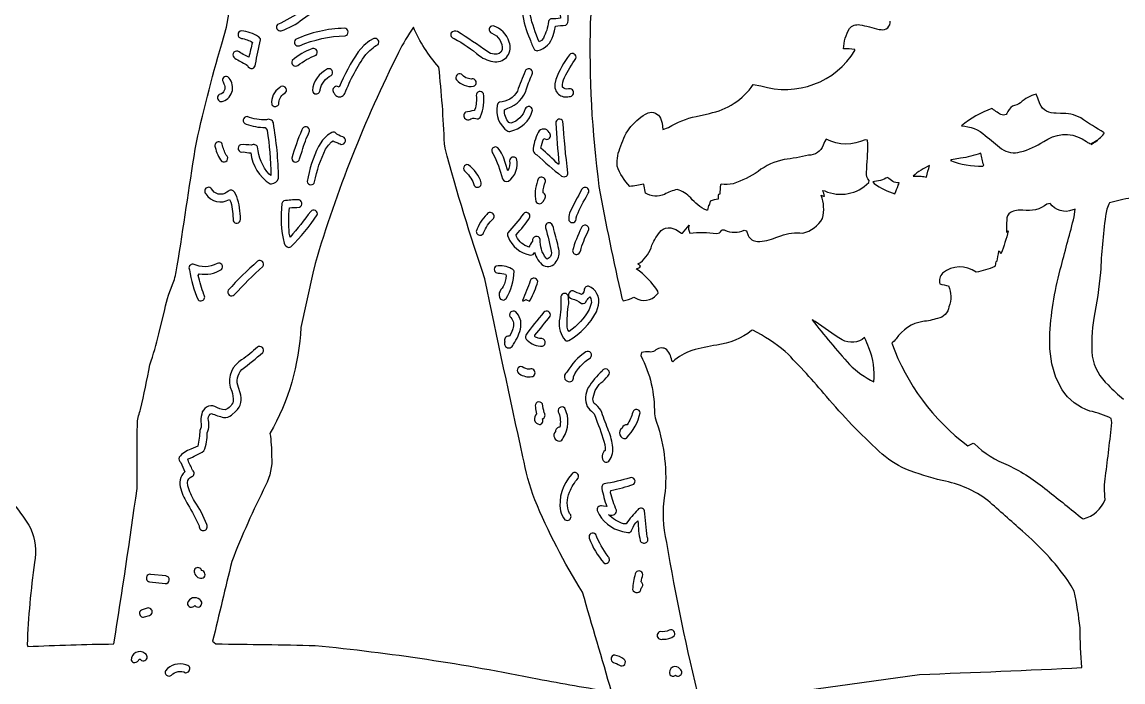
# Model space of a CAD drawing. Extents: x 1.4 to 96.1, y 1 to 80.1.
# Drawn here: x 36.22 to 45.3, y 11.68 to 17.13 of the extents above; entities that cross this region are included whole.
import ezdxf

# ---------------------------------------------------------------- set-up
doc = ezdxf.new("R2010")
doc.units = 0
doc.linetypes.add('0', pattern=[0])
doc.layers.add('1', color=7, linetype='0')

msp = doc.modelspace()

# ---------------------------------------------------------------- linework, layer by layer
at = {"layer": '1'}
msp.add_line((37.896576, 16.034882), (37.896648, 16.034851), dxfattribs=at)
for points in [[(40.963444, 18.244326, 0.003592), (40.904228, 17.126038, 0.039463), (40.976086, 15.772631, 0.012463), (41.165234, 14.851086), (41.174816, 14.830353, 0.074817), (41.262924, 14.859253), (41.27562, 14.854676, 0.373946), (41.451244, 14.880524), (41.464417, 14.893738), (41.462364, 14.909409, 0.085558), (41.283211, 15.094879, 0.189799), (41.31955, 15.11731, 0.006557), (41.295288, 15.135773), (41.318642, 15.145508, 0.150943), (41.411869, 15.28949, -0.074311), (41.488113, 15.409683, -0.224244), (41.567997, 15.432297), (41.609058, 15.41861), (41.657211, 15.389038), (41.665752, 15.389771, -0.025627), (41.718342, 15.454071, 0.17502), (41.724068, 15.387909, -0.073538), (41.946415, 15.385362, 0.278899), (41.986168, 15.410398, -0.37214), (42.013905, 15.412887, 0.218931), (42.174332, 15.413986), (42.191811, 15.408966), (42.205391, 15.369446, 0.281301), (42.281746, 15.320251, 0.091551), (42.434223, 15.351959), (42.475601, 15.365738, -0.136788), (42.655849, 15.388062, 0.200284), (42.818756, 15.510468, 0.155129), (42.808346, 15.701904, 0.06635), (42.834805, 15.693436, 0.023918), (42.822205, 15.742081), (42.83707, 15.737793, 0.315637), (43.201626, 15.807022), (43.203857, 15.822418, -0.222593), (43.180874, 15.89119, 0.018325), (43.193359, 16.126633), (43.189804, 16.156906), (43.171818, 16.160341, -0.233071), (42.850231, 16.163361), (42.835564, 16.143295), (42.823738, 16.114914, -0.321701), (42.70359, 16.03125, -0.026656), (42.502659, 15.996536, 0.115654), (42.287643, 15.897873, -0.074713), (42.083195, 15.797058, -0.08523), (41.983833, 15.792404), (41.978924, 15.787506, 0.027882), (41.972195, 15.710892), (41.960262, 15.708359, 0.023259), (41.958584, 15.669327, 0.025259), (41.892136, 15.653763), (41.884106, 15.617432), (41.879829, 15.619034), (41.879398, 15.618271), (41.870525, 15.577805), (41.862118, 15.578445, -0.123624), (41.732273, 15.68071, 0.137224), (41.620296, 15.748199, 0.092131), (41.51532, 15.708312, -0.233822), (41.359081, 15.718353), (41.345383, 15.791397), (41.342136, 15.793289, -0.021015), (41.231068, 15.773193, -0.107887), (41.126469, 15.942535, -0.133703), (41.15744, 16.108154, -0.214364), (41.381092, 16.38176, -0.385033), (41.48391, 16.337204), (41.497021, 16.29744), (41.503819, 16.244064), (41.549675, 16.260971, -0.083771), (41.777172, 16.352203), (41.886108, 16.377609, 0.196775), (42.247162, 16.614426), (42.310421, 16.605911, 0.345951), (43.086414, 16.897537), (43.084911, 16.904465, 0.030306), (42.99176, 16.910522, -0.114363), (43.041927, 17.077469, -0.265053), (43.12561, 17.108765, -0.019415), (43.285122, 17.070724), (43.301987, 17.069584, 0.515491), (43.377472, 17.138378, 0.009783)], [(36.150761, 13.149399, -0.04585), (36.288708, 12.952454, -0.145921), (36.322411, 12.671371, 0.02621), (36.261162, 11.99344), (36.265133, 11.976686, -0.009814), (36.975784, 11.997726, 0.004386), (37.167057, 13.280548), (37.169067, 13.310892, -0.006183), (37.1698, 13.82666, -0.066069), (37.196579, 13.934052, 0.0084), (37.272877, 14.302383, 0.027974), (37.346382, 14.557526), (37.395626, 14.758911, -0.054166), (37.470825, 14.991837, 0.026457), (37.498299, 15.11815, 0.002824), (37.645515, 16.082809, -0.019477), (37.865036, 16.95009), (37.90406, 17.090195), (38.010006, 17.675568)], [(45.364006, 15.679153, 0.02145), (45.185432, 15.640106, 0.091831), (45.153515, 15.530212, 0.025808), (45.111633, 15.064651, -0.024944), (45.055412, 14.687515, 0.058969), (45.042469, 14.373962, 0.16575), (45.174168, 14.135483, 0.021056), (45.301109, 14.017944)], [(41.814964, 11.496155), (43.620071, 11.745953, 0.002543), (44.958767, 11.802887, -0.023382), (44.942745, 12.130478, 0.030773), (44.893806, 12.432831), (44.869652, 12.477142), (44.842457, 12.520996, 0.061313), (44.467987, 12.928304, 0.001551), (44.183697, 13.182007, 0.111062), (43.806831, 13.346756, -0.027538), (43.505379, 13.441147, -0.086092), (43.287155, 13.587524, -0.031862), (42.851189, 14.041504, 0.021012), (42.512608, 14.41156, 0.052786), (42.244644, 14.588547), (42.234653, 14.584579, -0.133693), (41.946697, 14.465164, 0.01721), (41.742764, 14.42131, 0.106881), (41.584919, 14.326859), (41.575508, 14.337402, 0.182579), (41.524693, 14.434784, 0.298182), (41.435814, 14.418221, -0.220079), (41.393112, 14.408795, 0.055486), (41.325443, 14.404068), (41.322315, 14.378143, -0.122088), (41.433147, 13.896362), (41.438171, 13.864395, -0.108407), (41.521671, 13.257143), (41.51614, 13.227464, 0.092261), (41.531719, 12.836666, 0.019498), (41.806667, 11.519548)]]:
    msp.add_lwpolyline(points, format="xyb", dxfattribs=at)
for points in [[(38.354973, 17.059616, 0.093972), (38.532303, 17.155716), (38.612526, 17.213226, -0.104684), (38.755085, 17.288391), (38.768066, 17.288025, 0.956561), (38.77536, 17.350021, 0.15539), (38.669601, 17.323273, 0.049532), (38.523544, 17.2229, -0.048384), (38.326275, 17.11132, 0.773985)], [(40.472816, 16.895599, 0.272605), (40.597099, 17.019073), (40.608139, 17.057983), (40.6166, 17.095886, -0.011226), (40.701927, 17.105793, 0.322849), (40.721756, 17.157593, 0.081784), (40.72015, 17.20932, 0.914891), (40.658638, 17.171688, -0.000372), (40.658176, 17.164032, -0.052739), (40.580051, 17.157715, 0.252398), (40.560116, 17.13559, -0.085221), (40.517456, 16.996994), (40.501431, 16.979218), (40.482723, 16.966492, -0.036982), (40.407932, 17.191147, -0.225867), (40.46611, 17.319153), (40.468151, 17.316711, 1.289379), (40.527798, 17.338837, 0.566731), (40.418705, 17.360519, 0.184132), (40.344406, 17.21022, 0.082992), (40.40617, 16.991287, 0.043062), (40.444782, 16.90181, 0.244137)], [(38.276989, 13.54686, -0.138797), (38.227047, 13.306595, 0.022301), (37.947964, 12.678908, 0.000024), (37.790363, 12.02197), (37.817898, 11.998324, -0.003823), (38.636906, 11.985214, -0.026364), (40.46928, 11.709428, 0.005194), (41.079788, 11.602827, 0.001115), (40.840179, 12.424606, -0.040628), (40.446789, 13.188431, -0.042678), (40.349297, 13.543517, -0.00395), (40.036007, 15.012574, -0.018179), (39.706661, 16.091143), (39.701725, 16.125534, 0.018093), (39.65554, 16.759171, -0.083401), (39.446362, 17.090088, 0.034623), (39.323196, 16.879778, 0.044602), (38.634678, 15.137404), (38.615181, 15.057541), (38.516754, 14.611053, -0.120114), (38.263222, 13.736099, -0.030378)], [(38.506386, 16.935684, -0.093977), (38.88216, 17.017735, 0.894091), (38.876694, 17.07959, 0.104593), (38.473289, 16.986862, 0.797835)], [(40.117851, 16.802855, 0.563474), (40.234692, 16.966141, 0.258597), (40.102127, 17.100187, 0.86565), (40.091789, 17.039215, -0.332508), (40.177486, 16.900757, -0.384457), (40.112469, 16.866241, -0.143945), (40.05608, 16.886932, 0.015826), (39.80938, 17.052538, 0.322247), (39.756886, 17.041801, 0.534205), (39.78175, 16.995285, -0.052928), (39.990009, 16.85257, 0.12842)], [(38.118488, 16.74884, 0.349042), (38.143349, 16.782272, -0.013458), (38.185635, 16.983795, 0.269623), (38.168053, 17.009903, 0.110955), (38.027611, 17.05859, 0.899814), (38.027531, 16.996445, -0.097036), (38.11763, 16.963684, 0.003347), (38.089195, 16.840561, -0.022434), (37.99789, 16.890736, 0.908995), (37.974064, 16.832611, 0.015938), (38.066933, 16.780197), (38.0765, 16.771988, 0.346929)], [(38.867405, 16.525177, 0.164432), (38.880306, 16.541183, -0.061346), (39.052353, 16.862778, -0.078453), (39.154041, 16.945679, 0.743235), (39.119675, 16.99472), (39.084743, 16.976318), (39.035721, 16.936279), (38.991028, 16.884766, 0.057632), (38.834476, 16.592787, 1.033499), (38.793659, 16.543259, 0.521174)], [(38.493282, 16.773361, -0.071567), (38.642845, 16.858017, 0.816357), (38.612923, 16.911499, 0.100623), (38.447044, 16.813234, 0.804213)], [(40.740398, 16.517365, 1.07062), (40.724709, 16.578644, -0.277148), (40.67569, 16.59285, -0.1668), (40.692524, 16.674088, -0.041836), (40.786377, 16.831177, 0.779817), (40.733894, 16.861572, 0.075448), (40.619812, 16.657013), (40.612572, 16.622391, 0.557311), (40.731522, 16.516493), (40.735966, 16.51688)], [(38.6436, 16.537966, 0.432521), (38.676346, 16.574677, -0.228684), (38.768963, 16.690826, 0.867791), (38.737003, 16.743805, 0.259071), (38.612576, 16.565201, 0.377376)], [(39.94112, 16.601423, 1.029028), (39.922142, 16.661011, -0.221483), (39.842014, 16.700394, 0.81582), (39.801949, 16.654068, 0.265003)], [(40.239647, 16.228989, 0.29285), (40.428364, 16.404099, 0.806432), (40.367992, 16.413559, -0.240833), (40.249565, 16.296173), (40.234005, 16.302536, -0.204265), (40.195656, 16.406769), (40.224907, 16.421188, 0.242475), (40.379192, 16.580093, -0.022355), (40.427952, 16.709457, 0.912659), (40.367596, 16.72554, 0.004876), (40.302746, 16.561203, -0.257648), (40.155155, 16.468613, 0.269545), (40.137028, 16.442459, 0.308931), (40.225662, 16.229294), (40.232635, 16.228348)], [(37.852329, 16.536423, 1.032624), (37.875835, 16.476776, 0.56745), (37.914631, 16.679678, 0.7227), (37.876015, 16.638855), (37.883541, 16.62236, -0.374624), (37.864662, 16.538773)], [(38.305546, 16.433807, 0.424415), (38.336864, 16.466446, -0.273653), (38.392368, 16.548553, 0.988244), (38.343281, 16.590424, 0.287942), (38.277138, 16.451965, 0.292959)], [(39.922844, 16.332991, -0.216074), (39.970966, 16.332001, 0.309754), (40.000153, 16.35199, 0.134885), (40.023167, 16.542297, 0.803049), (39.964542, 16.525314, -0.100524), (39.953022, 16.410187), (39.945595, 16.400482, -0.00675), (39.875473, 16.38829, 1.031163), (39.918758, 16.331964), (39.920807, 16.33246)], [(45.100853, 16.168793, 0.020457), (45.138844, 16.207443), (45.142933, 16.21756, -0.018496), (44.948303, 16.339966, 0.134932), (44.782295, 16.377426), (44.746891, 16.378387, -0.315467), (44.611023, 16.456345), (44.595848, 16.502625), (44.580406, 16.535355, 0.132608), (44.452572, 16.465698, -0.099262), (44.38586, 16.437561, 0.130409), (44.34034, 16.376633, -0.299806), (44.301666, 16.364578, -0.096509), (44.220867, 16.415283), (44.216129, 16.416443, 0.101544), (43.965046, 16.273514, -0.177793), (44.161034, 16.194427, -0.016124), (44.295414, 16.083466, 0.219768), (44.449833, 16.059723, 0.088216), (44.643055, 16.146439), (44.677898, 16.165237, -0.297537), (44.997082, 16.143999, 0.08446), (45.033009, 16.125809, 0.000327), (45.081558, 16.154297, 0.013872), (45.034393, 16.12056, 0.06772)], [(38.2743, 15.79689, 0.316038), (38.333599, 15.842163, 0.039649), (38.291016, 16.298454, 0.487571), (38.233753, 16.32436, -0.106618), (38.076267, 16.351671, 0.9271), (38.067238, 16.288483, 0.085458), (38.224251, 16.2603), (38.240051, 16.239502, -0.036276), (38.269966, 15.865784), (38.256344, 15.874542, -0.162705), (38.160793, 16.100357, 0.426198), (38.110542, 16.11438, 0.050945), (38.019184, 16.118912, 0.963492), (38.041878, 16.059509, 0.044683), (38.105057, 16.051498, 0.221906), (38.26366, 15.795504, 0.076657)], [(38.527557, 16.065231, -0.047315), (38.589634, 16.229462, 0.991627), (38.525631, 16.241089, 0.030939), (38.443275, 16.006943, 0.926309), (38.506504, 16.002625, 0.007853)], [(40.707817, 15.858887, 0.261655), (40.719631, 15.887039, -0.016071), (40.679188, 16.310974, 0.840615), (40.61953, 16.295731, 0.003466), (40.645496, 15.964476), (40.641891, 15.956055, 0.011284), (40.497215, 16.089951, -0.074667), (40.521824, 16.171341, 1.054531), (40.564034, 16.219971, 0.630612), (40.475666, 16.220764, 0.11563), (40.433102, 16.066833, 0.242294), (40.462662, 16.035465, 0.014645), (40.667694, 15.858429, 0.207975)], [(38.813251, 16.1371, -0.027969), (38.849766, 16.121735, 0.937717), (38.862854, 16.184158, -0.144264), (38.801323, 16.218185, 0.237463), (38.773182, 16.219803), (38.737122, 16.196854), (38.696922, 16.155716), (38.663017, 16.10434, 0.074917), (38.57029, 15.815353, 0.825223), (38.631531, 15.811325, -0.070823), (38.722183, 16.081497), (38.745029, 16.115723), (38.769176, 16.14209), (38.784271, 16.150604, 0.060583)], [(37.869522, 16.123047, 1.005481), (37.811512, 16.097412, 0.110966), (37.865868, 15.980774, 0.949797), (37.903038, 16.03244, -0.074774)], [(40.228943, 15.816605, 0.312718), (40.29586, 16.003784, 0.715603), (40.239178, 15.986969, -0.143775), (40.224186, 15.902771), (40.20565, 15.963501, 0.11024), (40.141911, 16.093506, 0.957859), (40.101086, 16.04567, -0.065327), (40.179417, 15.837192, 0.409774)], [(43.957577, 16.006729), (43.883118, 15.993851), (43.873886, 15.987671, 0.097613), (44.140408, 15.941696), (44.148354, 15.949064, -0.003028), (44.123478, 16.048508, -0.048748)], [(39.982708, 15.768005, 0.394146), (40.005276, 15.804184, 0.1706), (39.898277, 15.953353, 0.890222), (39.875488, 15.894699, -0.132255), (39.947464, 15.782669, 0.341096)], [(43.632309, 15.857712, -0.0483), (43.676861, 15.851532, -0.028079), (43.702263, 15.947311, 0.073173), (43.566818, 15.859924, 0.003029)], [(40.487736, 15.630997, 0.33753), (40.522766, 15.667084, 0.536071), (40.515392, 15.72261, -0.088684), (40.533691, 15.814362, 1.051924), (40.470306, 15.819504, 0.138167), (40.455124, 15.650894, 0.291179)], [(43.442768, 15.783783), (43.447849, 15.794144), (43.449947, 15.802689, -0.215327), (43.357082, 15.849411, -0.107823), (43.232937, 15.812302), (43.245533, 15.797485, 0.09231), (43.416462, 15.713776, 0.010459)], [(38.018925, 15.500977), (38.019695, 15.500931, 0.085025), (37.989075, 15.692551), (37.96949, 15.726517, 0.458178), (37.921642, 15.736282), (37.906483, 15.726303, -0.471678), (37.780926, 15.755602, 1.041694), (37.733875, 15.713211, 0.406817), (37.928825, 15.667267), (37.941036, 15.644852, -0.058115), (37.958988, 15.491516, 0.863133)], [(40.882637, 15.707703), (40.888062, 15.71811, 1.029412), (40.834949, 15.751419, 0.016531), (40.733971, 15.5569, 0.107871), (40.728054, 15.493211, 0.883138), (40.788513, 15.514923), (40.793503, 15.534164, -0.028181)], [(38.435852, 15.276917, 0.04804), (38.652401, 15.538574, 0.812052), (38.598854, 15.56868, -0.02123), (38.429054, 15.356644), (38.422401, 15.38858, -0.047066), (38.423172, 15.598175, -0.019901), (38.50613, 15.602048, 0.879785), (38.491722, 15.66362, 0.0397), (38.37796, 15.655655, 0.239282), (38.362225, 15.632172, 0.092514), (38.379868, 15.304757, 0.220334), (38.415279, 15.270218, 0.17863)], [(43.645306, 14.659546, 0.210314), (43.426731, 14.516876, -0.017877), (43.390862, 14.479553, 0.146055), (44.01741, 13.632797, -0.008201), (44.061981, 13.654373), (44.071545, 13.649872, 0.098418), (44.349377, 13.473587, -0.06259), (44.671463, 13.266036, -0.003887), (44.96302, 13.032514), (44.971291, 13.031403, 0.23883), (45.15044, 13.189606, -0.069058), (45.152584, 13.384293, 0.003663), (45.205925, 13.824768), (45.200169, 13.859009, 0.063538), (45.023582, 13.9207, -0.167601), (44.794807, 14.095184), (44.742188, 14.196945), (44.709305, 14.310226), (44.693695, 14.433075), (44.692894, 14.563522, -0.049732), (44.788582, 15.12163, -0.002738), (44.895256, 15.523109), (44.902958, 15.586975), (44.882664, 15.580231, -0.343571), (44.695251, 15.633362), (44.670261, 15.629272, -0.215799), (44.472206, 15.578201, 0.127707), (44.368301, 15.560074, 0.252668), (44.338921, 15.497055, 0.038768), (44.336975, 15.397476, -0.076185), (44.350605, 15.407425, -0.031666), (44.290432, 15.218292, 0.290082), (44.269497, 15.238678, -0.022286), (44.254631, 15.153259), (44.248478, 15.15094, -0.008386), (44.241051, 15.112259, -0.049144), (44.084866, 15.066651, 0.341835), (43.809227, 15.059148, 0.235398), (43.785431, 14.969467, 0.004136), (43.858856, 14.953293, -0.195414), (43.861824, 14.781311, -0.332714), (43.768005, 14.685272, -0.054216)], [(39.995724, 15.371109, 0.302042), (40.024509, 15.390198, -0.114239), (40.105099, 15.508408, 1.053698), (40.051487, 15.543259, 0.119831), (39.964489, 15.403442, 0.424516)], [(40.602936, 15.417908, 0.269077), (40.574112, 15.474134, 0.6046), (40.536079, 15.432343, -0.018299), (40.585621, 15.227432, -0.273366), (40.54974, 15.174683), (40.539265, 15.181534, -0.175389), (40.492012, 15.337372, 0.983664), (40.428078, 15.32309, -0.017092), (40.396442, 15.274246, -0.20189), (40.295494, 15.359818), (40.293999, 15.376205, 0.04176), (40.406494, 15.52037, 0.757676), (40.353668, 15.549194, -0.026369), (40.223755, 15.39064, 0.260746), (40.225952, 15.358337, 0.262265), (40.412128, 15.20717, 0.303509), (40.444717, 15.23053, 0.167259), (40.51767, 15.120514, 0.398505), (40.623161, 15.153946, 0.231053), (40.645123, 15.256317, 0.019524)], [(40.800774, 15.214569, 0.299035), (40.829121, 15.263184, -0.038644), (40.892723, 15.417679, 0.957212), (40.830086, 15.430573, 0.050688), (40.758331, 15.244125, 0.50016)], [(37.968861, 14.880692, -0.022028), (38.204746, 15.11415, 0.83748), (38.160465, 15.15686, 0.028676), (37.919205, 14.917831, 0.881345)], [(37.7043, 14.83165, 0.484689), (37.718002, 14.882294, -0.029901), (37.671741, 15.039337), (37.679729, 15.053192, 0.182321), (37.862423, 15.08821, 0.857762), (37.826866, 15.138703, -0.253255), (37.630943, 15.134032, 0.579687), (37.59903, 15.085007, 0.060648), (37.670082, 14.839325, 0.306677)], [(40.144211, 15.05864, -0.098258), (40.206333, 15.049088), (40.211895, 15.038788, -0.071583), (40.187008, 14.947235, 0.080189), (40.153046, 14.895142), (40.151707, 14.877319), (40.155106, 14.858504, 0.608121), (40.209816, 14.849213, 0.13615), (40.275818, 15.074478, 0.228072), (40.255478, 15.095352, 0.170242), (40.128426, 15.117206, 0.781187)], [(40.409576, 14.836594, 0.062392), (40.47052, 14.988754, 0.811685), (40.40974, 14.995529, 0.000759), (40.345852, 14.832488, 0.054283), (40.347996, 14.827713), (40.376587, 14.840164), (40.378021, 14.839569), (40.404106, 14.826233)], [(40.727367, 14.502228, 0.140111), (40.954666, 14.738632), (40.972965, 14.79567, 0.363605), (40.889294, 14.952347, 0.452112), (40.853642, 14.912521, -0.173592), (40.832737, 14.88237, -0.01252), (40.761944, 14.912342, 0.988864), (40.752266, 14.847931, -0.098527), (40.832077, 14.807908, 0.407676), (40.873875, 14.832458, -0.009306), (40.901859, 14.864426, -0.212669), (40.910034, 14.799255), (40.895359, 14.758896, -0.116285), (40.730022, 14.577225), (40.718269, 14.590805), (40.713463, 14.611832, -0.043173), (40.726158, 14.806396, 0.056117), (40.720982, 14.874575, 0.858769), (40.662029, 14.855911, -0.056633), (40.6479, 14.666199, 0.198342), (40.696911, 14.504411, 0.260926)], [(40.270004, 14.471237, 0.106295), (40.332371, 14.616333), (40.331032, 14.664078), (40.312435, 14.711395), (40.290493, 14.738828, 0.977176), (40.249237, 14.691742, -0.286455), (40.264847, 14.598099), (40.25388, 14.569931), (40.238251, 14.539536), (40.231552, 14.537661, 0.581465), (40.199673, 14.493058, 1.119058)], [(40.47554, 14.521759, -0.070257), (40.446449, 14.535034), (40.447685, 14.546067, 0.001787), (40.574318, 14.703918, 0.838723), (40.521305, 14.735229, 0.021802), (40.372448, 14.546616, 0.372415), (40.383663, 14.505295, 0.206261), (40.51033, 14.45549, 0.990055), (40.493179, 14.518036, -0.031124)], [(43.201401, 14.441223, 0.017584), (43.165794, 14.527144, -0.315858), (42.981281, 14.507965, -0.020922), (42.75985, 14.659802, 0.016014), (42.734463, 14.672182, 0.017058), (43.041855, 14.304779, 0.079843), (43.241566, 14.160446, 0.130198)], [(37.71991, 12.93431, 0.506599), (37.741547, 12.983902, 0.061892), (37.641426, 13.175354, -0.054133), (37.585732, 13.304459), (37.583549, 13.330292, -0.316216), (37.619793, 13.379257, 0.535601), (37.625504, 13.432312, -0.031124), (37.586533, 13.518845), (37.589718, 13.524918, 0.035082), (37.718899, 13.591461, 0.096109), (37.745441, 13.74147, 0.167982), (37.753838, 13.858353, -0.31142), (37.781002, 13.900574, 0.032325), (37.880688, 13.866898, 0.190534), (37.945557, 13.88707), (37.982834, 13.918732, 0.294378), (38.016335, 14.070709), (38.003548, 14.114685, -0.309328), (38.031979, 14.263153, 0.015678), (38.203518, 14.403228, 0.892775), (38.158993, 14.447464, -0.049397), (38.029171, 14.343216), (38.007301, 14.325302, 0.358344), (37.947918, 14.084473, -0.093408), (37.960564, 14.000549, -0.217922), (37.893272, 13.929825, -0.13144), (37.809761, 13.958252, 0.461771), (37.699905, 13.895813, 0.146501), (37.696445, 13.813309, -0.144361), (37.68581, 13.7612, -0.030442), (37.667336, 13.630249), (37.609795, 13.604782, 0.135483), (37.514271, 13.540054, 0.325471), (37.528599, 13.494461, -0.021681), (37.561363, 13.418275, 0.29598), (37.52776, 13.277512, 0.07872), (37.587029, 13.149124, -0.022899), (37.679989, 12.97171, 0.49194)], [(40.752258, 14.167909, 0.326065), (40.765343, 14.202393, -0.146843), (40.907051, 14.359926, 0.826344), (40.868034, 14.408981, 0.11685), (40.711391, 14.240632, 0.992946)], [(40.421009, 14.20456, 1.162403), (40.404549, 14.265701, -0.174958), (40.342102, 14.286731, 0.919312), (40.320896, 14.227356, 0.190519)], [(41.058163, 13.508133, 0.22959), (41.087006, 13.638016, 0.082705), (41.048481, 13.773881, -0.000226), (40.991127, 13.926346, 0.10516), (40.936172, 13.983734, -0.227811), (40.928589, 14.032303, -0.203951), (41.007103, 14.1651, 0.051166), (41.060226, 14.225189, 0.931664), (41.00156, 14.250122, 0.060257), (40.886875, 14.113846, 0.213342), (40.878124, 13.957031, 0.076091), (40.926487, 13.909714, -0.13723), (40.951649, 13.853897, -0.034785), (41.023693, 13.643997), (41.027576, 13.615814), (41.027412, 13.595094, 0.477157), (41.020275, 13.50209, 0.343213)], [(40.509979, 13.854874), (40.510471, 13.855974, 0.478672), (40.525215, 13.906357, -0.042758), (40.50948, 13.979248, 0.94693), (40.451626, 13.951965, 0.01017), (40.460468, 13.896425, 0.612405), (40.484329, 13.808961, 0.523111)], [(40.649899, 13.670502, 0.274035), (40.681076, 13.698669, 0.264053), (40.693932, 13.945361, 0.905726), (40.645325, 13.904053, -0.140728), (40.652752, 13.78752, 0.420072), (40.616913, 13.752229, 0.625397)], [(41.20295, 13.697952, 0.139827), (41.315502, 13.906464, 0.799968), (41.254784, 13.912079, -0.074896), (41.208889, 13.807418, 0.375595), (41.16634, 13.780121, 0.807376), (41.198166, 13.69461), (41.200634, 13.69617)], [(40.733505, 13.023848, 0.452784), (40.734219, 13.075439, -0.227151), (40.734192, 13.251053, -0.097132), (40.804836, 13.366548, 0.973096), (40.750114, 13.39801, 0.229315), (40.658245, 13.095932, 0.112948), (40.695183, 13.023422, 0.342292)], [(41.36541, 12.83438, 0.440268), (41.372547, 12.8815, -0.005289), (41.351429, 13.097871, 0.597842), (41.296738, 13.105927, 0.051138), (41.200459, 12.989029), (41.178768, 12.990463, -0.131638), (41.054394, 13.067016, 0.529191), (41.121197, 13.09374), (41.120697, 13.097824), (41.119663, 13.101807, -0.036652), (41.071178, 13.246689), (41.073452, 13.264084, 0.029352), (41.262199, 13.315921, 0.826462), (41.232533, 13.369766, -0.038027), (41.017876, 13.319641, 0.379402), (40.999275, 13.282196, 0.03552), (41.040604, 13.131836), (41.014381, 13.135132), (40.995846, 13.138122, 0.542536), (40.961369, 13.098633, 0.243036), (41.170322, 12.926464, 0.075451), (41.229057, 12.918825, 0.241192), (41.247948, 12.940399, -0.116317), (41.295589, 13.014252), (41.297401, 13.012512, 0.044893), (41.315819, 12.850555, 0.426844)], [(41.052155, 12.671204, 0.453149), (41.05048, 12.719543, -0.060737), (40.948769, 12.902359, 0.815314), (40.895668, 12.871857, 0.090368), (41.016018, 12.666732, 0.320847)], [(37.699947, 12.603531, 1.121613), (37.640633, 12.583725, 0.426319), (37.71352, 12.543104, 0.678152)], [(37.281723, 12.572446, 1.01081), (37.269054, 12.511063), (37.399986, 12.496642, 0.986395), (37.404236, 12.559021)], [(41.328808, 12.463974, 0.424237), (41.324547, 12.510727, -0.013174), (41.336876, 12.570374, 0.864438), (41.275333, 12.57692, 0.050113), (41.25243, 12.447815, 0.82399), (41.325142, 12.457156, 0.004763)], [(37.683285, 12.305479, 0.57785), (37.684628, 12.364028, 0.549917), (37.582016, 12.3349, 0.760437), (37.642559, 12.316589, 0.377623)], [(37.228798, 12.220551), (37.269623, 12.233945, 1.017725), (37.25098, 12.29364), (37.210552, 12.280319, 1.036832)], [(41.504581, 12.037292, 0.165008), (41.596516, 12.06531, 0.79461), (41.556053, 12.110916, -0.134761), (41.48177, 12.100465, 1.066211), (41.499504, 12.037369)], [(37.148132, 11.843843, 0.231809), (37.18536, 11.871629, -0.378478), (37.196884, 11.866503, 1.201109), (37.230259, 11.920013, 0.637702), (37.118622, 11.864853, 0.319226)], [(41.144493, 11.821808, 0.999847), (41.180641, 11.872803, 0.106658), (41.105644, 11.906343, 0.850668), (41.096905, 11.845261, -0.078526)], [(37.449913, 11.739974, -0.339987), (37.567459, 11.760668, 1.032067), (37.570164, 11.825317, 0.30944), (37.401608, 11.777299, 0.803081)], [(41.603065, 11.738373), (41.607338, 11.739991, 1.04434), (41.645214, 11.790346, 0.904362), (41.560768, 11.7444, 0.395013)]]:
    msp.add_lwpolyline(points, format="xyb", close=True, dxfattribs=at)

doc.saveas('drawing.dxf')
